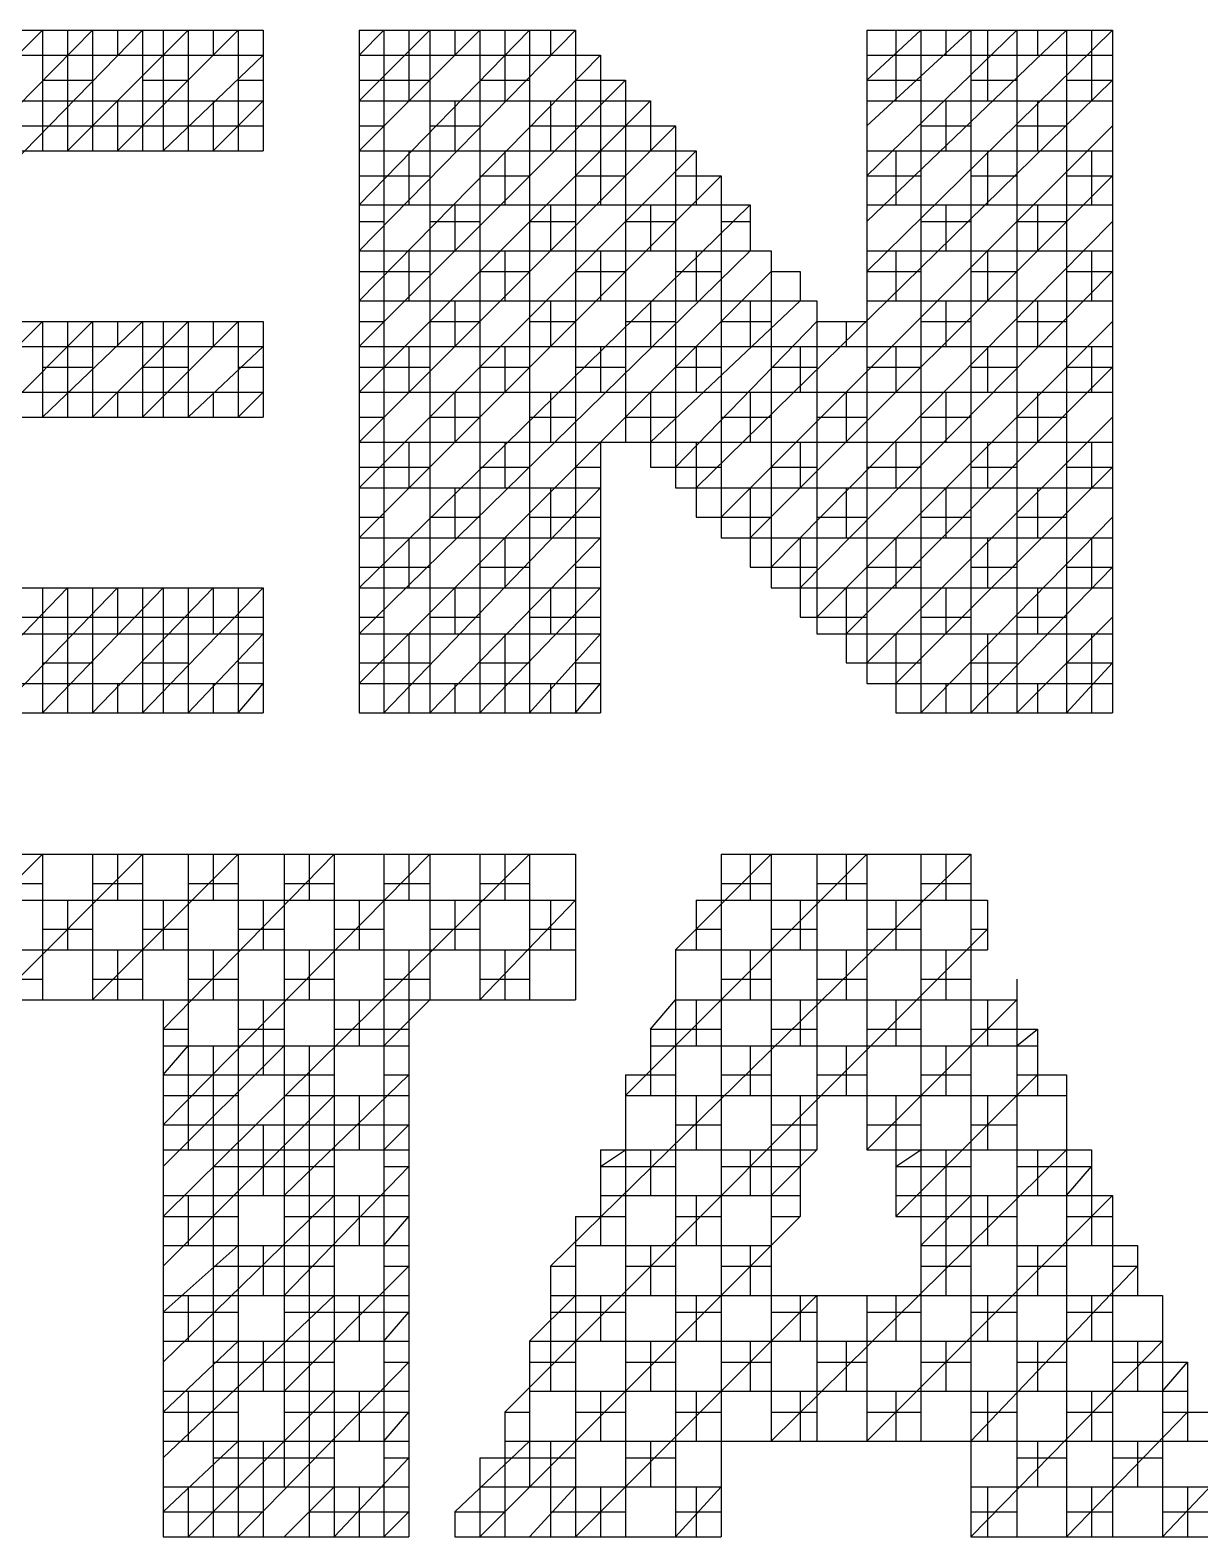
# Model space of a CAD drawing. Extents: x 193.3 to 215.9, y 95.6 to 194.6.
# Drawn here: x 206.768 to 210.11, y 160.946 to 165.252 of the extents above; entities that cross this region are included whole.
import ezdxf

# ---------------------------------------------------------------- set-up
doc = ezdxf.new("R2010")
doc.units = 0
doc.layers.add('PHOENIX_LOGO_ET2', color=7, linetype='CONTINUOUS')

msp = doc.modelspace()

# ---------------------------------------------------------------- linework, layer by layer
at = {"layer": 'PHOENIX_LOGO_ET2', "color": 7}
for p, q in [((205.3403, 165.2521), (207.4337, 165.2521)), ((206.1848, 164.479), (206.946, 165.2521)), ((206.6011, 164.7525), (207.0888, 165.2521)), ((206.6011, 165.0499), (206.8033, 165.2521)), ((206.8033, 165.2521), (206.8033, 164.9072)), ((206.8747, 165.2521), (206.8747, 164.9072)), ((206.8747, 164.9072), (207.2196, 165.2521)), ((206.946, 165.2521), (206.946, 164.9072)), ((207.0174, 165.2521), (207.0174, 165.1807)), ((207.0174, 164.9072), (207.3623, 165.2521)), ((207.0888, 165.2521), (207.0888, 164.9072)), ((207.1482, 165.2521), (207.1482, 164.9072)), ((207.2196, 165.2521), (207.2196, 164.9072)), ((207.291, 165.2521), (207.291, 165.1807)), ((207.3623, 165.2521), (207.3623, 164.9072)), ((207.4337, 165.2521), (207.4337, 164.9072)), ((207.7073, 165.2521), (208.3258, 165.2521)), ((207.7073, 165.2521), (207.7073, 163.3014)), ((207.7073, 164.6217), (208.3258, 165.2521)), ((207.7073, 164.7525), (208.1949, 165.2521)), ((207.7073, 164.9072), (208.0522, 165.2521)), ((207.7073, 165.0499), (207.9095, 165.2521)), ((207.7073, 165.1807), (207.7786, 165.2521)), ((207.7786, 165.2521), (207.7786, 163.3014)), ((207.85, 165.2521), (207.85, 165.0499)), ((207.9095, 165.2521), (207.9095, 163.3014)), ((207.9808, 165.2521), (207.9808, 165.1807)), ((208.0522, 165.2521), (208.0522, 163.3014)), ((208.1236, 165.2521), (208.1236, 165.0499)), ((208.1949, 165.2521), (208.1949, 163.3014)), ((208.2544, 165.2521), (208.2544, 165.1807)), ((208.3258, 165.2521), (208.3258, 163.3014)), ((209.1584, 165.2521), (209.8601, 165.2521)), ((209.1584, 165.2521), (209.1584, 163.3847)), ((209.1584, 164.5622), (209.8601, 165.2521)), ((209.1584, 164.705), (209.7293, 165.2521)), ((209.1584, 164.8358), (209.5866, 165.2521)), ((209.1584, 164.9785), (209.4557, 165.2521)), ((209.1584, 165.1094), (209.313, 165.2521)), ((209.2416, 165.2521), (209.2416, 165.0499)), ((209.313, 165.2521), (209.313, 163.3014)), ((209.3844, 165.2521), (209.3844, 165.1807)), ((209.4557, 165.2521), (209.4557, 163.3014)), ((209.5033, 165.2521), (209.5033, 165.0499)), ((209.5866, 165.2521), (209.5866, 163.3014)), ((209.646, 165.2521), (209.646, 165.1807)), ((209.7293, 165.2521), (209.7293, 163.3014)), ((209.8007, 165.2521), (209.8007, 165.0499)), ((209.8601, 165.2521), (209.8601, 163.3014)), ((205.2095, 165.1807), (207.4337, 165.1807)), ((207.1482, 164.9072), (207.4337, 165.1807)), ((207.7073, 165.1807), (208.3971, 165.1807)), ((207.7073, 164.479), (208.3971, 165.1807)), ((208.3971, 165.1807), (208.3971, 164.7525)), ((209.1584, 165.1807), (209.8601, 165.1807)), ((206.8033, 165.1094), (206.946, 165.1094)), ((207.0888, 165.1094), (207.2196, 165.1094)), ((207.3623, 165.1094), (207.4337, 165.1094)), ((207.7073, 165.1094), (207.9095, 165.1094)), ((207.7073, 164.3481), (208.4685, 165.1094)), ((208.0522, 165.1094), (208.1949, 165.1094)), ((208.3258, 165.1094), (208.4685, 165.1094)), ((208.4685, 165.1094), (208.4685, 164.0746)), ((208.6707, 163.9437), (209.8601, 165.1094)), ((209.1584, 165.1094), (209.313, 165.1094)), ((209.4557, 165.1094), (209.5866, 165.1094)), ((209.7293, 165.1094), (209.8601, 165.1094)), ((205.0073, 165.0499), (207.4337, 165.0499)), ((207.0174, 165.0499), (207.0174, 164.9072)), ((207.291, 165.0499), (207.291, 164.9072)), ((207.291, 164.9072), (207.4337, 165.0499)), ((207.7073, 165.0499), (208.5399, 165.0499)), ((207.7073, 164.2173), (208.5399, 165.0499)), ((207.9808, 165.0499), (207.9808, 164.9072)), ((208.2544, 165.0499), (208.2544, 164.9072)), ((208.5399, 165.0499), (208.5399, 164.9072)), ((209.1584, 165.0499), (209.8601, 165.0499)), ((209.3844, 165.0499), (209.3844, 164.9072)), ((209.646, 165.0499), (209.646, 164.9072)), ((206.6011, 164.9785), (207.4337, 164.9785)), ((207.7073, 164.9785), (207.7786, 164.9785)), ((207.7073, 164.0746), (208.6112, 164.9785)), ((207.9095, 164.9785), (208.0522, 164.9785)), ((208.1949, 164.9785), (208.6112, 164.9785)), ((208.6112, 164.9785), (208.6112, 163.9437)), ((208.7421, 163.8605), (209.8601, 164.9785)), ((209.313, 164.9785), (209.4557, 164.9785)), ((209.5866, 164.9785), (209.7293, 164.9785)), ((204.924, 164.9072), (207.4337, 164.9072)), ((207.7073, 164.9072), (208.6707, 164.9072)), ((207.7073, 163.9437), (208.6707, 164.9072)), ((207.85, 164.9072), (207.85, 164.7525)), ((208.1236, 164.9072), (208.1236, 164.7525)), ((208.6707, 164.9072), (208.6707, 164.7525)), ((209.1584, 164.9072), (209.8601, 164.9072)), ((209.2416, 164.9072), (209.2416, 164.7525)), ((209.5033, 164.9072), (209.5033, 164.7525)), ((209.8007, 164.9072), (209.8007, 164.7525)), ((207.7073, 164.8358), (207.9095, 164.8358)), ((207.7073, 163.801), (208.7421, 164.8358)), ((208.0522, 164.8358), (208.1949, 164.8358)), ((208.3258, 164.8358), (208.4685, 164.8358)), ((208.6112, 164.8358), (208.7421, 164.8358)), ((208.7421, 164.8358), (208.7421, 163.801)), ((208.8253, 163.801), (209.8601, 164.8358)), ((209.1584, 164.8358), (209.313, 164.8358)), ((209.4557, 164.8358), (209.5866, 164.8358)), ((209.7293, 164.8358), (209.8601, 164.8358)), ((207.7073, 164.7525), (208.8253, 164.7525)), ((207.7073, 163.6583), (208.8253, 164.7525)), ((207.9808, 164.7525), (207.9808, 164.6217)), ((208.2544, 164.7525), (208.2544, 164.6217)), ((208.5399, 164.7525), (208.5399, 164.6217)), ((208.8253, 164.7525), (208.8253, 164.6217)), ((209.1584, 164.7525), (209.8601, 164.7525)), ((209.3844, 164.7525), (209.3844, 164.6217)), ((209.646, 164.7525), (209.646, 164.6217)), ((207.7073, 164.705), (207.7786, 164.705)), ((207.9095, 164.705), (208.0522, 164.705)), ((208.1949, 164.705), (208.3258, 164.705)), ((208.4685, 164.705), (208.6112, 164.705)), ((208.7421, 164.705), (208.8253, 164.705)), ((208.8848, 163.7177), (209.8601, 164.705)), ((209.313, 164.705), (209.4557, 164.705)), ((209.5866, 164.705), (209.7293, 164.705)), ((207.7073, 164.6217), (208.8848, 164.6217)), ((207.7073, 163.5274), (208.8253, 164.6217)), ((207.85, 164.6217), (207.85, 164.479)), ((208.1236, 164.6217), (208.1236, 164.479)), ((208.3971, 164.6217), (208.3971, 164.479)), ((208.6707, 164.6217), (208.6707, 164.479)), ((208.8848, 164.6217), (208.8848, 163.6583)), ((209.1584, 164.6217), (209.8601, 164.6217)), ((209.2416, 164.6217), (209.2416, 164.479)), ((209.5033, 164.6217), (209.5033, 164.479)), ((209.8007, 164.6217), (209.8007, 164.479)), ((207.7073, 164.5622), (207.9095, 164.5622)), ((207.7073, 163.3847), (208.8848, 164.5622)), ((208.0522, 164.5622), (208.1949, 164.5622)), ((208.3258, 164.5622), (208.4685, 164.5622)), ((208.6112, 164.5622), (208.7421, 164.5622)), ((208.8848, 164.5622), (208.9681, 164.5622)), ((208.9681, 164.5622), (208.9681, 164.479)), ((208.9681, 163.6583), (209.8601, 164.5622)), ((209.1584, 164.5622), (209.313, 164.5622)), ((209.4557, 164.5622), (209.5866, 164.5622)), ((209.7293, 164.5622), (209.8601, 164.5622)), ((207.7073, 164.479), (209.0156, 164.479)), ((207.9808, 164.479), (207.9808, 164.3481)), ((208.2544, 164.479), (208.2544, 164.3481)), ((208.5399, 164.479), (208.5399, 164.3481)), ((208.5399, 164.0746), (208.9681, 164.479)), ((208.8253, 164.479), (208.8253, 164.3481)), ((209.0156, 164.479), (209.0156, 163.5274)), ((209.1584, 164.479), (209.8601, 164.479)), ((209.3844, 164.479), (209.3844, 164.3481)), ((209.646, 164.479), (209.646, 164.3481)), ((206.1848, 163.6583), (206.946, 164.4195)), ((206.6011, 164.4195), (207.4337, 164.4195)), ((206.6011, 164.2173), (206.8033, 164.4195)), ((206.8033, 164.4195), (206.8033, 164.1459)), ((206.8033, 164.1459), (207.0888, 164.4195)), ((206.8747, 164.4195), (206.8747, 164.1459)), ((206.946, 164.4195), (206.946, 164.1459)), ((206.946, 164.1459), (207.2196, 164.4195)), ((207.0174, 164.4195), (207.0174, 164.3481)), ((207.0888, 164.4195), (207.0888, 164.1459)), ((207.0888, 164.1459), (207.3623, 164.4195)), ((207.1482, 164.4195), (207.1482, 164.1459)), ((207.2196, 164.4195), (207.2196, 164.1459)), ((207.291, 164.4195), (207.291, 164.3481)), ((207.3623, 164.4195), (207.3623, 164.1459)), ((207.4337, 164.4195), (207.4337, 164.1459)), ((207.7073, 164.4195), (207.7786, 164.4195)), ((207.9095, 164.4195), (208.0522, 164.4195)), ((208.1949, 164.4195), (208.3258, 164.4195)), ((208.4685, 164.4195), (208.6112, 164.4195)), ((208.6112, 164.0032), (209.0156, 164.4195)), ((208.7421, 164.4195), (208.8848, 164.4195)), ((209.0156, 164.4195), (209.1584, 164.4195)), ((209.0156, 163.575), (209.8601, 164.4195)), ((209.0989, 164.4195), (209.0989, 164.3481)), ((209.313, 164.4195), (209.4557, 164.4195)), ((209.5866, 164.4195), (209.7293, 164.4195)), ((206.0421, 164.3481), (207.4337, 164.3481)), ((207.2196, 164.1459), (207.4337, 164.3481)), ((207.7073, 164.3481), (209.8601, 164.3481)), ((207.85, 164.3481), (207.85, 164.2173)), ((208.1236, 164.3481), (208.1236, 164.2173)), ((208.3971, 164.3481), (208.3971, 164.2173)), ((208.6707, 164.3481), (208.6707, 164.2173)), ((208.9681, 164.3481), (208.9681, 164.2173)), ((209.2416, 164.3481), (209.2416, 164.2173)), ((209.5033, 164.3481), (209.5033, 164.2173)), ((209.8007, 164.3481), (209.8007, 164.2173)), ((206.8033, 164.2887), (206.946, 164.2887)), ((207.0888, 164.2887), (207.2196, 164.2887)), ((207.3623, 164.2887), (207.4337, 164.2887)), ((207.7073, 164.2887), (207.9095, 164.2887)), ((208.0522, 164.2887), (208.1949, 164.2887)), ((208.3258, 164.2887), (208.4685, 164.2887)), ((208.6112, 164.2887), (208.7421, 164.2887)), ((208.8848, 164.2887), (209.0156, 164.2887)), ((209.0989, 163.5274), (209.8601, 164.2887)), ((209.1584, 164.2887), (209.313, 164.2887)), ((209.4557, 164.2887), (209.5866, 164.2887)), ((209.7293, 164.2887), (209.8601, 164.2887)), ((206.1015, 164.2173), (207.4337, 164.2173)), ((207.0174, 164.2173), (207.0174, 164.1459)), ((207.291, 164.2173), (207.291, 164.1459)), ((207.3623, 164.1459), (207.4337, 164.2173)), ((207.7073, 164.2173), (209.8601, 164.2173)), ((207.9808, 164.2173), (207.9808, 164.0746)), ((208.2544, 164.2173), (208.2544, 164.0746)), ((208.5399, 164.2173), (208.5399, 164.0032)), ((208.8253, 164.2173), (208.8253, 164.0746)), ((209.0989, 164.2173), (209.0989, 164.0746)), ((209.3844, 164.2173), (209.3844, 164.0746)), ((209.646, 164.2173), (209.646, 164.0746)), ((206.6011, 164.1459), (207.4337, 164.1459)), ((207.7073, 164.1459), (207.7786, 164.1459)), ((207.9095, 164.1459), (208.0522, 164.1459)), ((208.1949, 164.1459), (208.3258, 164.1459)), ((208.4685, 164.1459), (208.6112, 164.1459)), ((208.7421, 164.1459), (208.8848, 164.1459)), ((209.0156, 164.1459), (209.1584, 164.1459)), ((209.1584, 163.4442), (209.8601, 164.1459)), ((209.313, 164.1459), (209.4557, 164.1459)), ((209.5866, 164.1459), (209.7293, 164.1459)), ((207.7073, 164.0746), (209.8601, 164.0746)), ((207.85, 164.0746), (207.85, 163.9437)), ((208.1236, 164.0746), (208.1236, 163.9437)), ((208.3971, 164.0746), (208.3971, 163.3014)), ((208.6707, 164.0746), (208.6707, 163.8605)), ((208.9681, 164.0746), (208.9681, 163.9437)), ((209.2416, 164.0746), (209.2416, 163.9437)), ((209.5033, 164.0746), (209.5033, 163.9437)), ((209.8007, 164.0746), (209.8007, 163.9437)), ((207.7073, 164.0032), (207.9095, 164.0032)), ((208.0522, 164.0032), (208.1949, 164.0032)), ((208.3258, 164.0032), (208.3971, 164.0032)), ((208.5399, 164.0032), (208.7421, 164.0032)), ((208.8848, 164.0032), (209.0156, 164.0032)), ((209.1584, 164.0032), (209.313, 164.0032)), ((209.2416, 163.3847), (209.8601, 164.0032)), ((209.4557, 164.0032), (209.5866, 164.0032)), ((209.7293, 164.0032), (209.8601, 164.0032)), ((207.7073, 163.9437), (208.3971, 163.9437)), ((207.7786, 163.3014), (208.3971, 163.9437)), ((207.9808, 163.9437), (207.9808, 163.801)), ((208.2544, 163.9437), (208.2544, 163.801)), ((208.6112, 163.9437), (209.8601, 163.9437)), ((208.8253, 163.9437), (208.8253, 163.7177)), ((209.0989, 163.9437), (209.0989, 163.801)), ((209.3844, 163.9437), (209.3844, 163.801)), ((209.646, 163.9437), (209.646, 163.801)), ((207.7073, 163.8605), (207.7786, 163.8605)), ((207.9095, 163.8605), (208.0522, 163.8605)), ((208.1949, 163.8605), (208.3971, 163.8605)), ((208.6707, 163.8605), (208.8848, 163.8605)), ((209.0156, 163.8605), (209.1584, 163.8605)), ((209.313, 163.8605), (209.4557, 163.8605)), ((209.313, 163.3014), (209.8601, 163.8605)), ((209.5866, 163.8605), (209.7293, 163.8605)), ((207.7073, 163.801), (208.3971, 163.801)), ((207.85, 163.801), (207.85, 163.6583)), ((207.9095, 163.3014), (208.3971, 163.801)), ((208.1236, 163.801), (208.1236, 163.6583)), ((208.7421, 163.801), (209.8601, 163.801)), ((208.9681, 163.801), (208.9681, 163.575)), ((209.2416, 163.801), (209.2416, 163.6583)), ((209.5033, 163.801), (209.5033, 163.6583)), ((209.8007, 163.801), (209.8007, 163.6583)), ((207.7073, 163.7177), (207.9095, 163.7177)), ((208.0522, 163.7177), (208.1949, 163.7177)), ((208.3258, 163.7177), (208.3971, 163.7177)), ((208.8253, 163.7177), (209.0156, 163.7177)), ((209.1584, 163.7177), (209.313, 163.7177)), ((209.4557, 163.7177), (209.5866, 163.7177)), ((209.4557, 163.3014), (209.8601, 163.7177)), ((209.7293, 163.7177), (209.8601, 163.7177)), ((204.924, 163.6583), (207.4337, 163.6583)), ((206.5297, 163.3014), (206.8747, 163.6583)), ((206.6725, 163.3014), (207.0174, 163.6583)), ((206.8033, 163.6583), (206.8033, 163.3014)), ((206.8033, 163.3014), (207.1482, 163.6583)), ((206.8747, 163.6583), (206.8747, 163.3014)), ((206.946, 163.6583), (206.946, 163.3014)), ((206.946, 163.3014), (207.291, 163.6583)), ((207.0174, 163.6583), (207.0174, 163.5274)), ((207.0888, 163.6583), (207.0888, 163.3014)), ((207.0888, 163.3014), (207.4337, 163.6583)), ((207.1482, 163.6583), (207.1482, 163.3014)), ((207.2196, 163.6583), (207.2196, 163.3014)), ((207.291, 163.6583), (207.291, 163.5274)), ((207.3623, 163.6583), (207.3623, 163.3014)), ((207.4337, 163.6583), (207.4337, 163.3014)), ((207.7073, 163.6583), (208.3971, 163.6583)), ((207.9808, 163.6583), (207.9808, 163.5274)), ((208.0522, 163.3014), (208.3971, 163.6583)), ((208.2544, 163.6583), (208.2544, 163.5274)), ((208.8848, 163.6583), (209.8601, 163.6583)), ((209.0989, 163.6583), (209.0989, 163.4442)), ((209.3844, 163.6583), (209.3844, 163.5274)), ((209.646, 163.6583), (209.646, 163.5274)), ((206.6011, 163.575), (207.4337, 163.575)), ((207.7073, 163.575), (207.7786, 163.575)), ((207.9095, 163.575), (208.0522, 163.575)), ((208.1949, 163.575), (208.3971, 163.575)), ((208.9681, 163.575), (209.1584, 163.575)), ((209.313, 163.575), (209.4557, 163.575)), ((209.5866, 163.575), (209.7293, 163.575)), ((209.5866, 163.3014), (209.8601, 163.575)), ((205.0073, 163.5274), (207.4337, 163.5274)), ((207.2196, 163.3014), (207.4337, 163.5274)), ((207.7073, 163.5274), (208.3971, 163.5274)), ((207.85, 163.5274), (207.85, 163.3014)), ((208.1236, 163.5274), (208.1236, 163.3014)), ((208.1949, 163.3014), (208.3971, 163.5274)), ((209.0156, 163.5274), (209.8601, 163.5274)), ((209.2416, 163.5274), (209.2416, 163.3014)), ((209.5033, 163.5274), (209.5033, 163.3014)), ((209.8007, 163.5274), (209.8007, 163.3014)), ((206.8033, 163.4442), (206.946, 163.4442)), ((207.0888, 163.4442), (207.2196, 163.4442)), ((207.3623, 163.4442), (207.4337, 163.4442)), ((207.7073, 163.4442), (207.9095, 163.4442)), ((208.0522, 163.4442), (208.1949, 163.4442)), ((208.3258, 163.4442), (208.3971, 163.4442)), ((209.0989, 163.4442), (209.313, 163.4442)), ((209.4557, 163.4442), (209.5866, 163.4442)), ((209.7293, 163.4442), (209.8601, 163.4442)), ((209.7293, 163.3014), (209.8601, 163.4442)), ((205.2095, 163.3847), (207.4337, 163.3847)), ((207.0174, 163.3847), (207.0174, 163.3014)), ((207.291, 163.3847), (207.291, 163.3014)), ((207.3623, 163.3014), (207.4337, 163.3847)), ((207.7073, 163.3847), (208.3971, 163.3847)), ((207.9808, 163.3847), (207.9808, 163.3014)), ((208.2544, 163.3847), (208.2544, 163.3014)), ((208.3258, 163.3014), (208.3971, 163.3847)), ((209.1584, 163.3847), (209.8601, 163.3847)), ((209.3844, 163.3847), (209.3844, 163.3014)), ((209.646, 163.3847), (209.646, 163.3014)), ((205.4236, 163.3014), (207.4337, 163.3014)), ((207.7073, 163.3014), (208.3971, 163.3014)), ((209.2416, 163.3014), (209.8601, 163.3014)), ((206.6725, 162.897), (208.3258, 162.897)), ((206.6725, 162.4807), (207.0888, 162.897)), ((206.6725, 162.7662), (206.8033, 162.897)), ((206.8033, 162.897), (206.8033, 162.4807)), ((206.946, 162.897), (206.946, 162.4807)), ((206.946, 162.4807), (207.3623, 162.897)), ((207.0174, 162.897), (207.0174, 162.7662)), ((207.0888, 162.897), (207.0888, 162.4807)), ((207.1482, 161.8622), (208.1949, 162.897)), ((207.1482, 162.1239), (207.9095, 162.897)), ((207.1482, 162.3975), (207.6359, 162.897)), ((207.2196, 162.897), (207.2196, 162.0525)), ((207.291, 162.897), (207.291, 162.7662)), ((207.3623, 162.897), (207.3623, 160.9464)), ((207.4932, 162.897), (207.4932, 161.0891)), ((207.5645, 162.897), (207.5645, 162.7662)), ((207.6359, 162.897), (207.6359, 160.9464)), ((207.7786, 162.897), (207.7786, 160.9464)), ((207.85, 162.897), (207.85, 162.7662)), ((207.9095, 162.897), (207.9095, 162.4807)), ((208.0522, 162.897), (208.0522, 162.4807)), ((208.1236, 162.897), (208.1236, 162.7662)), ((208.1949, 162.897), (208.1949, 162.4807)), ((208.2544, 161.7195), (209.4557, 162.897)), ((208.3258, 162.897), (208.3258, 162.4807)), ((208.4685, 162.2072), (209.1584, 162.897)), ((208.6112, 162.6235), (208.8848, 162.897)), ((208.7421, 162.897), (209.4557, 162.897)), ((208.7421, 162.897), (208.7421, 160.9464)), ((208.8253, 162.897), (208.8253, 162.7662)), ((208.8848, 162.897), (208.8848, 161.2199)), ((209.0156, 162.897), (209.0156, 162.0525)), ((209.0989, 162.897), (209.0989, 162.7662)), ((209.1584, 162.897), (209.1584, 162.0525)), ((209.313, 162.897), (209.313, 161.2199)), ((209.3844, 162.897), (209.3844, 162.7662)), ((209.4557, 162.897), (209.4557, 160.9464)), ((206.6725, 162.8138), (206.8033, 162.8138)), ((206.946, 162.8138), (207.0888, 162.8138)), ((207.2196, 162.8138), (207.3623, 162.8138)), ((207.4932, 162.8138), (207.6359, 162.8138)), ((207.7786, 162.8138), (207.9095, 162.8138)), ((208.0522, 162.8138), (208.1949, 162.8138)), ((208.7421, 162.8138), (208.8848, 162.8138)), ((209.0156, 162.8138), (209.1584, 162.8138)), ((209.313, 162.8138), (209.4557, 162.8138)), ((206.6725, 162.7662), (208.3258, 162.7662)), ((206.8747, 162.7662), (206.8747, 162.6235)), ((207.1482, 162.7662), (207.1482, 162.6235)), ((207.4337, 162.7662), (207.4337, 162.6235)), ((207.7073, 162.7662), (207.7073, 162.6235)), ((207.9808, 162.7662), (207.9808, 162.6235)), ((208.0522, 162.4807), (208.3258, 162.7662)), ((208.2544, 162.7662), (208.2544, 162.6235)), ((208.6707, 162.7662), (209.5033, 162.7662)), ((208.6707, 162.7662), (208.6707, 162.6235)), ((208.9681, 162.7662), (208.9681, 162.6235)), ((209.2416, 162.7662), (209.2416, 162.6235)), ((209.5033, 162.7662), (209.5033, 162.6235)), ((206.8033, 162.6829), (206.946, 162.6829)), ((207.0888, 162.6829), (207.2196, 162.6829)), ((207.3623, 162.6829), (207.4932, 162.6829)), ((207.6359, 162.6829), (207.7786, 162.6829)), ((207.9095, 162.6829), (208.0522, 162.6829)), ((208.1236, 161.3032), (209.5033, 162.6829)), ((208.1949, 162.6829), (208.3258, 162.6829)), ((208.6707, 162.6829), (208.7421, 162.6829)), ((208.8848, 162.6829), (209.0156, 162.6829)), ((209.1584, 162.6829), (209.313, 162.6829)), ((209.4557, 162.6829), (209.5033, 162.6829)), ((206.6725, 162.6235), (208.3258, 162.6235)), ((207.0174, 162.6235), (207.0174, 162.4807)), ((207.291, 162.6235), (207.291, 162.4807)), ((207.5645, 162.6235), (207.5645, 162.4807)), ((207.85, 162.6235), (207.85, 160.9464)), ((208.1236, 162.6235), (208.1236, 162.4807)), ((208.6112, 162.6235), (209.5033, 162.6235)), ((208.6112, 162.6235), (208.6112, 160.9464)), ((208.8253, 162.6235), (208.8253, 162.4807)), ((209.0989, 162.6235), (209.0989, 162.4807)), ((209.3844, 162.6235), (209.3844, 162.4807)), ((206.6725, 162.5402), (206.8033, 162.5402)), ((206.946, 162.5402), (207.0888, 162.5402)), ((207.2196, 162.5402), (207.3623, 162.5402)), ((207.4932, 162.5402), (207.6359, 162.5402)), ((207.7786, 162.5402), (207.9095, 162.5402)), ((208.0522, 162.5402), (208.1949, 162.5402)), ((208.7421, 162.5402), (208.8848, 162.5402)), ((209.0156, 162.5402), (209.1584, 162.5402)), ((209.313, 162.5402), (209.4557, 162.5402)), ((209.5866, 162.5402), (209.5866, 160.9464)), ((206.6725, 162.4807), (208.3258, 162.4807)), ((207.1482, 162.4807), (207.1482, 160.9464)), ((207.4337, 162.4807), (207.4337, 162.2666)), ((207.7073, 162.4807), (207.7073, 162.3499)), ((207.7786, 162.3499), (207.9095, 162.4807)), ((208.5399, 162.3975), (208.6112, 162.4807)), ((208.6112, 162.4807), (209.5866, 162.4807)), ((208.6707, 162.4807), (208.6707, 162.3499)), ((208.9681, 162.4807), (208.9681, 162.3499)), ((209.1584, 162.0525), (209.5866, 162.4807)), ((209.2416, 162.4807), (209.2416, 162.3499)), ((209.5033, 162.4807), (209.5033, 162.3499)), ((207.1482, 162.3975), (207.2196, 162.3975)), ((207.3623, 162.3975), (207.4932, 162.3975)), ((207.6359, 162.3975), (207.85, 162.3975)), ((208.5399, 162.3975), (208.7421, 162.3975)), ((208.5399, 162.3975), (208.5399, 162.2072)), ((208.8848, 162.3975), (209.0156, 162.3975)), ((209.1584, 162.3975), (209.313, 162.3975)), ((209.4557, 162.3975), (209.646, 162.3975)), ((209.5866, 162.3499), (209.646, 162.3975)), ((209.646, 162.3975), (209.646, 162.2072)), ((207.1482, 162.3499), (207.85, 162.3499)), ((207.1482, 162.005), (207.4932, 162.3499)), ((207.1482, 162.2666), (207.2196, 162.3499)), ((207.291, 162.3499), (207.291, 160.9464)), ((207.5645, 162.3499), (207.5645, 160.9464)), ((208.5399, 162.3499), (209.646, 162.3499)), ((208.8253, 162.3499), (208.8253, 162.2072)), ((209.0989, 162.3499), (209.0989, 162.2072)), ((209.3844, 162.3499), (209.3844, 162.2072)), ((207.1482, 162.2666), (207.6359, 162.2666)), ((207.4932, 161.9217), (207.85, 162.2666)), ((207.7786, 162.2666), (207.85, 162.2666)), ((208.4685, 162.2666), (208.6112, 162.2666)), ((208.4685, 162.2666), (208.4685, 160.9464)), ((208.7421, 162.2666), (208.8848, 162.2666)), ((209.0156, 162.2666), (209.1584, 162.2666)), ((209.2416, 161.8622), (209.646, 162.2666)), ((209.313, 162.2666), (209.4557, 162.2666)), ((209.5866, 162.2666), (209.7293, 162.2666)), ((209.7293, 162.2666), (209.7293, 160.9464)), ((207.1482, 162.2072), (207.3623, 162.2072)), ((207.1482, 161.7195), (207.6359, 162.2072)), ((207.4932, 162.2072), (207.85, 162.2072)), ((207.7073, 162.2072), (207.7073, 162.0525)), ((208.4685, 162.2072), (209.7293, 162.2072)), ((208.6707, 162.2072), (208.6707, 162.0525)), ((208.9681, 162.2072), (208.9681, 161.8622)), ((209.2416, 162.2072), (209.2416, 161.8622)), ((209.5033, 162.2072), (209.5033, 162.0525)), ((207.1482, 162.1239), (207.85, 162.1239)), ((207.4337, 162.1239), (207.4337, 161.9217)), ((207.7786, 162.0525), (207.85, 162.1239)), ((208.6112, 162.1239), (208.7421, 162.1239)), ((208.8848, 162.1239), (209.0156, 162.1239)), ((209.1584, 162.1239), (209.313, 162.1239)), ((209.4557, 162.1239), (209.5866, 162.1239)), ((207.1482, 162.0525), (207.85, 162.0525)), ((208.3971, 162.0525), (209.0156, 162.0525)), ((208.3971, 162.0525), (208.3971, 161.779)), ((208.3971, 162.005), (208.4685, 162.0525)), ((208.5399, 162.0525), (208.5399, 161.9217)), ((208.8253, 162.0525), (208.8253, 161.9217)), ((208.8848, 161.2199), (209.7293, 162.0525)), ((208.8848, 161.9217), (209.0156, 162.0525)), ((209.1584, 162.0525), (209.8007, 162.0525)), ((209.2416, 162.005), (209.313, 162.0525)), ((209.3844, 162.0525), (209.3844, 161.6362)), ((209.646, 162.0525), (209.646, 161.9217)), ((209.8007, 162.0525), (209.8007, 161.779)), ((207.291, 162.005), (207.6359, 162.005)), ((207.4932, 161.6362), (207.85, 162.005)), ((207.7786, 162.005), (207.85, 162.005)), ((208.3971, 162.005), (208.6112, 162.005)), ((208.7421, 162.005), (208.9681, 162.005)), ((209.2416, 162.005), (209.4557, 162.005)), ((209.5866, 162.005), (209.8007, 162.005)), ((209.7293, 161.9217), (209.8007, 162.005)), ((207.1482, 161.9217), (207.85, 161.9217)), ((207.1482, 161.4459), (207.6359, 161.9217)), ((207.2196, 161.9217), (207.2196, 161.779)), ((207.7073, 161.9217), (207.7073, 161.779)), ((208.3971, 161.9217), (208.9681, 161.9217)), ((208.6707, 161.9217), (208.6707, 161.779)), ((209.1584, 161.2199), (209.8601, 161.9217)), ((209.2416, 161.9217), (209.8601, 161.9217)), ((209.313, 161.779), (209.4557, 161.9217)), ((209.5033, 161.9217), (209.5033, 161.779)), ((209.8601, 161.9217), (209.8601, 160.9464)), ((207.1482, 161.8622), (207.3623, 161.8622)), ((207.4932, 161.8622), (207.85, 161.8622)), ((207.7786, 161.779), (207.85, 161.8622)), ((208.0522, 160.9464), (208.9681, 161.8622)), ((208.3258, 161.8622), (208.4685, 161.8622)), ((208.3258, 161.8622), (208.3258, 160.9464)), ((208.6112, 161.8622), (208.7421, 161.8622)), ((208.8848, 161.8622), (208.9681, 161.8622)), ((209.2416, 161.8622), (209.5866, 161.8622)), ((209.7293, 161.8622), (209.8601, 161.8622)), ((207.1482, 161.779), (207.85, 161.779)), ((207.1482, 161.5887), (207.3623, 161.779)), ((207.4337, 161.779), (207.4337, 161.6362)), ((208.3258, 161.779), (208.8848, 161.779)), ((208.5399, 161.779), (208.5399, 161.6362)), ((208.8253, 161.779), (208.8253, 161.6362)), ((209.313, 161.779), (209.9315, 161.779)), ((209.646, 161.779), (209.646, 161.6362)), ((209.9315, 161.779), (209.9315, 161.6362)), ((207.291, 161.7195), (207.6359, 161.7195)), ((207.4932, 161.3627), (207.85, 161.7195)), ((207.7786, 161.7195), (207.85, 161.7195)), ((208.2544, 161.7195), (208.3258, 161.7195)), ((208.2544, 161.7195), (208.2544, 161.3627)), ((208.4685, 161.7195), (208.6112, 161.7195)), ((208.7421, 161.7195), (208.8848, 161.7195)), ((209.313, 161.7195), (209.4557, 161.7195)), ((209.4557, 161.2199), (209.9315, 161.7195)), ((209.5866, 161.7195), (209.7293, 161.7195)), ((209.8601, 161.7195), (209.9315, 161.7195)), ((207.1482, 161.6362), (207.85, 161.6362)), ((207.1482, 161.1724), (207.6359, 161.6362)), ((207.2196, 161.6362), (207.2196, 161.5054)), ((207.7073, 161.6362), (207.7073, 161.5054)), ((208.1949, 161.5054), (208.3258, 161.6362)), ((208.2544, 161.6362), (210.0029, 161.6362)), ((208.3258, 160.9464), (209.0156, 161.6362)), ((208.3971, 161.6362), (208.3971, 161.5054)), ((208.6707, 161.6362), (208.6707, 161.5054)), ((208.9681, 161.6362), (208.9681, 161.5054)), ((209.0156, 161.6362), (209.0156, 161.2199)), ((209.1584, 161.6362), (209.1584, 161.2199)), ((209.2416, 161.6362), (209.2416, 161.5054)), ((209.5033, 161.6362), (209.5033, 161.5054)), ((209.8007, 161.6362), (209.8007, 161.5054)), ((210.0029, 161.6362), (210.0029, 160.9464)), ((207.1482, 161.5887), (207.3623, 161.5887)), ((207.4932, 161.5887), (207.85, 161.5887)), ((207.7786, 161.5054), (207.85, 161.5887)), ((208.2544, 161.5887), (208.4685, 161.5887)), ((208.6112, 161.5887), (208.7421, 161.5887)), ((208.8848, 161.5887), (209.0156, 161.5887)), ((209.1584, 161.5887), (209.313, 161.5887)), ((209.4557, 161.5887), (209.5866, 161.5887)), ((209.7293, 161.5887), (209.8601, 161.5887)), ((207.1482, 161.5054), (207.85, 161.5054)), ((207.1482, 161.3032), (207.3623, 161.5054)), ((207.4337, 161.5054), (207.4337, 161.3627)), ((208.1949, 161.5054), (210.0029, 161.5054)), ((208.1949, 161.5054), (208.1949, 161.0891)), ((208.5399, 161.5054), (208.5399, 161.3627)), ((208.8253, 161.5054), (208.8253, 161.3627)), ((209.0989, 161.5054), (209.0989, 161.3627)), ((209.3844, 161.5054), (209.3844, 161.3627)), ((209.4557, 160.9464), (210.0029, 161.5054)), ((209.646, 161.5054), (209.646, 161.3627)), ((209.9315, 161.5054), (209.9315, 161.3627)), ((207.291, 161.4459), (207.6359, 161.4459)), ((207.3623, 160.9464), (207.85, 161.4459)), ((207.7786, 161.4459), (207.85, 161.4459)), ((208.1949, 161.4459), (208.3258, 161.4459)), ((208.4685, 161.4459), (208.6112, 161.4459)), ((208.7421, 161.4459), (208.8848, 161.4459)), ((209.0156, 161.4459), (209.1584, 161.4459)), ((209.313, 161.4459), (209.4557, 161.4459)), ((209.5866, 161.4459), (209.7293, 161.4459)), ((209.8601, 161.4459), (210.0742, 161.4459)), ((210.0029, 161.3627), (210.0742, 161.4459)), ((210.0742, 161.4459), (210.0742, 161.2199)), ((207.1482, 161.3627), (207.85, 161.3627)), ((207.2196, 161.3627), (207.2196, 161.2199)), ((207.2196, 160.9464), (207.6359, 161.3627)), ((207.7073, 161.3627), (207.7073, 161.2199)), ((208.1949, 161.3627), (210.0742, 161.3627)), ((208.3971, 161.3627), (208.3971, 161.2199)), ((208.6707, 161.3627), (208.6707, 161.2199)), ((208.9681, 161.3627), (208.9681, 161.2199)), ((209.2416, 161.3627), (209.2416, 161.2199)), ((209.5033, 161.3627), (209.5033, 161.2199)), ((209.8007, 161.3627), (209.8007, 161.2199)), ((207.1482, 161.3032), (207.3623, 161.3032)), ((207.4932, 161.3032), (207.85, 161.3032)), ((207.7786, 161.2199), (207.85, 161.3032)), ((208.1236, 161.3032), (208.1949, 161.3032)), ((208.1236, 161.3032), (208.1236, 160.9464)), ((208.3258, 161.3032), (208.4685, 161.3032)), ((208.6112, 161.3032), (208.7421, 161.3032)), ((208.8848, 161.3032), (209.0156, 161.3032)), ((209.1584, 161.3032), (209.313, 161.3032)), ((209.4557, 161.3032), (209.5866, 161.3032)), ((209.7293, 161.3032), (209.8601, 161.3032)), ((209.7293, 160.9464), (210.0742, 161.3032)), ((210.0029, 161.3032), (210.1456, 161.3032)), ((207.1482, 161.2199), (207.85, 161.2199)), ((207.1482, 161.0177), (207.3623, 161.2199)), ((207.4337, 161.2199), (207.4337, 160.9464)), ((207.9808, 161.0177), (208.1949, 161.2199)), ((208.1236, 161.2199), (210.1456, 161.2199)), ((208.2544, 161.2199), (208.2544, 160.9464)), ((208.5399, 161.2199), (208.5399, 161.0891)), ((209.646, 161.2199), (209.646, 161.0891)), ((209.9315, 161.2199), (209.9315, 161.0891)), ((207.291, 161.1724), (207.6359, 161.1724)), ((207.6359, 160.9464), (207.85, 161.1724)), ((207.7786, 161.1724), (207.85, 161.1724)), ((208.0522, 161.1724), (208.3258, 161.1724)), ((208.0522, 161.1724), (208.0522, 160.9464)), ((208.4685, 161.1724), (208.6112, 161.1724)), ((209.5866, 161.1724), (209.7293, 161.1724)), ((209.8601, 161.1724), (210.0029, 161.1724)), ((210.0029, 160.9464), (210.217, 161.1724)), ((207.1482, 161.0891), (207.85, 161.0891)), ((207.2196, 161.0891), (207.2196, 160.9464)), ((207.4932, 160.9464), (207.6359, 161.0891)), ((207.7073, 161.0891), (207.7073, 160.9464)), ((208.0522, 161.0891), (208.7421, 161.0891)), ((208.1949, 160.9464), (208.3258, 161.0891)), ((208.3971, 161.0891), (208.3971, 160.9464)), ((208.6112, 160.9464), (208.7421, 161.0891)), ((208.6707, 161.0891), (208.6707, 160.9464)), ((209.4557, 161.0891), (210.217, 161.0891)), ((209.5033, 161.0891), (209.5033, 160.9464)), ((209.8007, 161.0891), (209.8007, 160.9464)), ((210.0742, 161.0891), (210.0742, 160.9464)), ((207.1482, 161.0177), (207.4337, 161.0177)), ((207.5645, 161.0177), (207.85, 161.0177)), ((207.7786, 160.9464), (207.85, 161.0177)), ((207.9808, 161.0177), (208.1236, 161.0177)), ((207.9808, 161.0177), (207.9808, 160.9464)), ((208.2544, 161.0177), (208.4685, 161.0177)), ((208.6112, 161.0177), (208.7421, 161.0177)), ((209.4557, 161.0177), (209.5866, 161.0177)), ((209.7293, 161.0177), (209.8601, 161.0177)), ((210.0029, 161.0177), (210.2764, 161.0177)), ((207.1482, 160.9464), (207.85, 160.9464)), ((207.9808, 160.9464), (208.7421, 160.9464)), ((209.4557, 160.9464), (210.2764, 160.9464))]:
    msp.add_line(p, q, dxfattribs=at)

doc.saveas('drawing.dxf')
